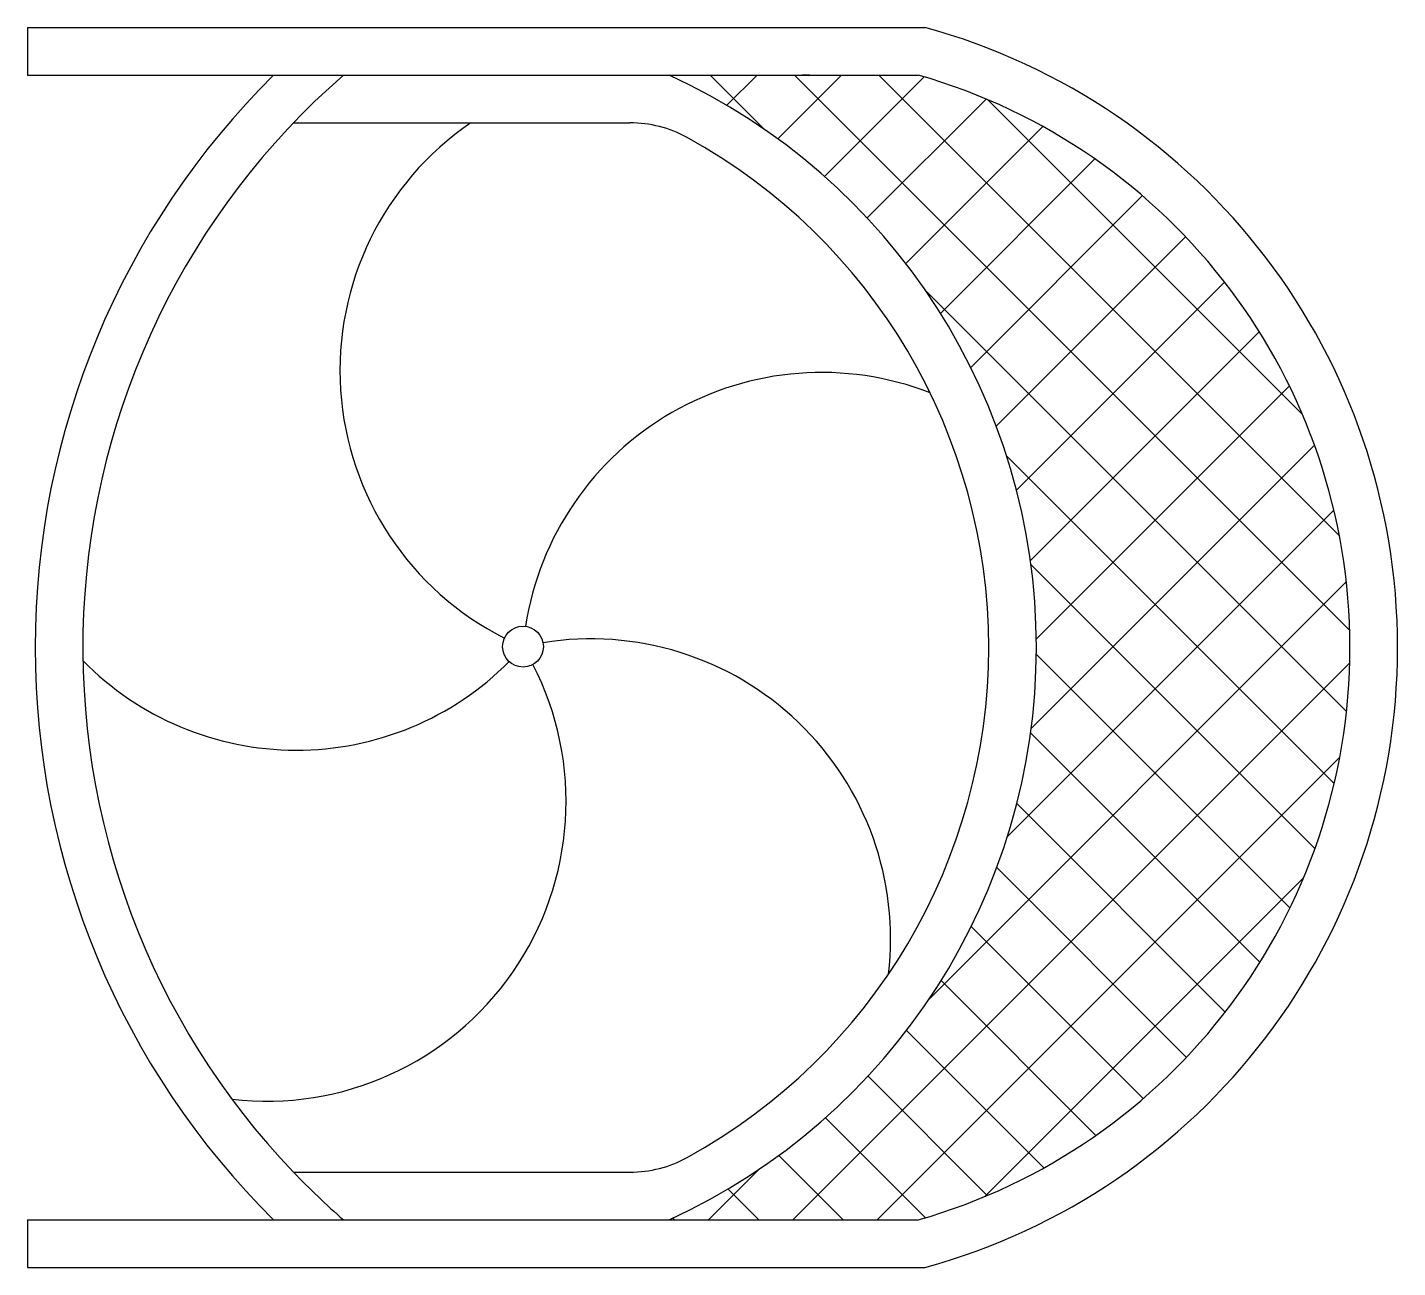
# Model space of a CAD drawing. Extents: x -0.208 to 0.367, y -0.26 to 0.26.
import ezdxf

# ---------------------------------------------------------------- set-up
doc = ezdxf.new("R2010")
doc.units = 0
doc.layers.get('0').update_dxf_attribs({"linetype": 'CONTINUOUS'})

# ---------------------------------------------------------------- blocks, each defined once
blk = doc.blocks.new('*X0')
at = {"color": 0}
for p, q in [((0.06239, 0.23916), (0.06287, 0.23965)), ((0.10118, 0.21702), (0.07855, 0.23965)), ((0.08557, 0.22699), (0.09822, 0.23965)), ((0.1069, 0.21296), (0.13358, 0.23965)), ((0.34677, 0.00678), (0.11391, 0.23965)), ((0.12649, 0.1972), (0.16822, 0.23894)), ((0.34244, 0.04646), (0.14926, 0.23965)), ((0.14439, 0.17975), (0.19426, 0.22962)), ((0.32699, 0.09728), (0.19493, 0.22934)), ((0.16061, 0.16061), (0.21806, 0.21806)), ((0.17511, 0.13976), (0.23986, 0.2045)), ((0.1878, 0.11709), (0.25979, 0.18908)), ((0.19851, 0.09245), (0.27793, 0.17187)), ((0.34542, -0.02723), (0.16874, 0.14946)), ((0.207, 0.06558), (0.2943, 0.15288)), ((0.21284, 0.03606), (0.30885, 0.13207)), ((0.21534, 0.00321), (0.32147, 0.10934)), ((0.21317, -0.03432), (0.332, 0.08451)), ((0.34026, -0.05742), (0.20283, 0.08001)), ((0.20316, -0.07968), (0.34013, 0.05729)), ((0.33219, -0.0847), (0.21306, 0.03443)), ((0.17025, -0.14794), (0.34535, 0.02716)), ((0.32171, -0.10958), (0.21535, -0.00322)), ((0.1132, -0.24035), (0.34679, -0.00676)), ((0.30912, -0.13234), (0.21293, -0.03615)), ((0.14855, -0.24035), (0.34261, -0.0463)), ((0.29461, -0.15319), (0.20714, -0.06572)), ((0.1937, -0.23056), (0.3275, -0.09676)), ((0.27828, -0.17221), (0.19871, -0.09264)), ((0.26017, -0.18946), (0.18804, -0.11733)), ((0.24028, -0.20492), (0.17539, -0.14003)), ((0.21852, -0.21852), (0.16092, -0.16092)), ((0.19476, -0.23012), (0.14473, -0.18009)), ((0.16877, -0.23948), (0.12686, -0.19757)), ((0.13429, -0.24035), (0.10731, -0.21337)), ((0.07784, -0.24035), (0.09895, -0.21925)), ((0.09893, -0.24035), (0.08601, -0.22743)), ((0.06358, -0.24035), (0.06287, -0.23965))]:
    blk.add_line(p, q, dxfattribs=at)

msp = doc.modelspace()

# ---------------------------------------------------------------- linework, layer by layer
at = {"color": 0}
for p, q in [((-0.20789, 0.25965), (0.16853, 0.25965)), ((-0.20789, 0.25965), (-0.20789, 0.23965)), ((-0.20789, 0.23965), (-0.10464, 0.23965)), ((-0.10464, 0.23965), (0.06135, 0.23965)), ((0.06135, 0.23965), (0.16578, 0.23965)), ((-0.09625, 0.21965), (0.04483, 0.21965)), ((-0.09625, -0.22035), (0.04483, -0.22035)), ((-0.20789, -0.24035), (-0.10464, -0.24035)), ((-0.20789, -0.24035), (-0.20789, -0.26035)), ((-0.10464, -0.24035), (0.06135, -0.24035)), ((0.06135, -0.24035), (0.16578, -0.24035)), ((-0.20789, -0.26035), (0.16853, -0.26035))]:
    msp.add_line(p, q, dxfattribs=at)
msp.add_circle((0, 0), 0.00856, dxfattribs=at)
for centre, radius, start, end in [((0.09729, -0.00035), 0.26958, 285.32124, 74.67876), ((0.13336, -0.00035), 0.338, 134.76027, 225.23973), ((0.13336, -0.00035), 0.318, 130.99935, 223.77466), ((-0.04864, -0.00035), 0.264, 294.61998, 65.38002), ((0.11706, 0.18965), 0.05, 85.31122, 90), ((0.09729, -0.00035), 0.24958, 285.92713, 74.07287), ((0.0489, 0.11578), 0.12569, 124.27621, 243.19805), ((0.04483, 0.16965), 0.05, 61.19786, 90), ((-0.04864, -0.00035), 0.244, 298.80214, 61.19786), ((0.12523, -0.01073), 0.12569, 68.76198, 171.19805), ((0.02849, -0.12242), 0.12569, 353.1899, 99.19805), ((-0.09501, 0.08229), 0.12569, 224.54178, 315.19805), ((-0.10762, -0.06493), 0.12569, 263.40379, 27.19805), ((0.04483, -0.17035), 0.05, 270, 298.80214), ((0.13336, -0.00035), 0.318, 223.77466, 229.00065)]:
    msp.add_arc(centre, radius, start, end, dxfattribs=at)

# ---------------------------------------------------------------- block references
msp.add_blockref('*X0', (0, 0), dxfattribs=at)

doc.saveas('drawing.dxf')
